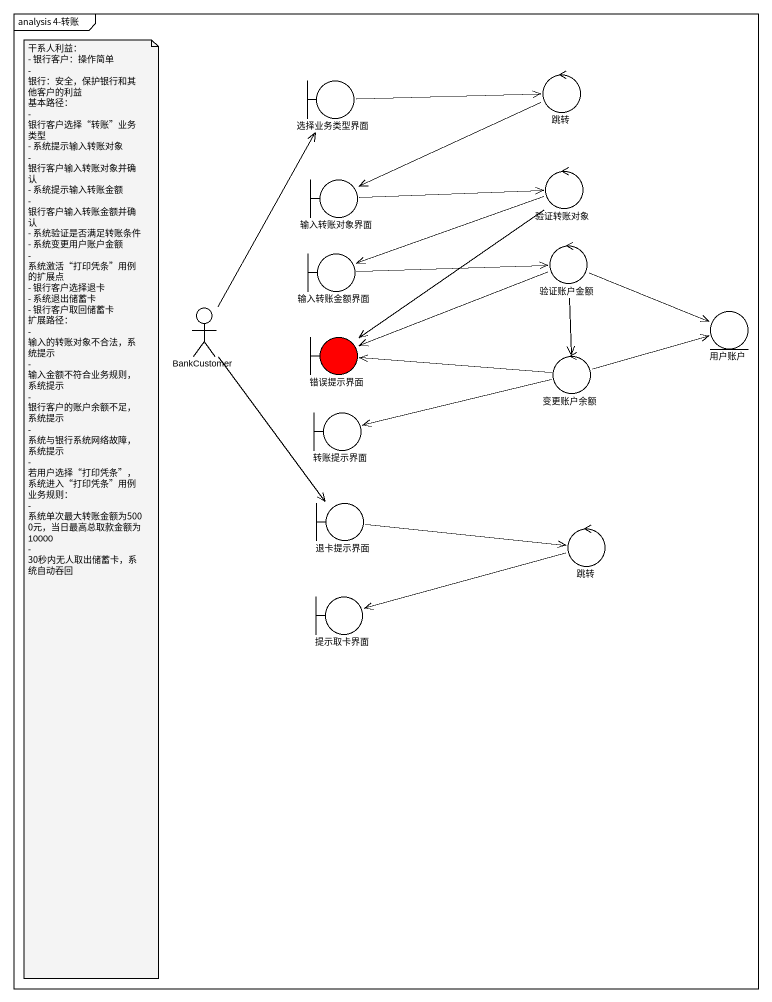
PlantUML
@startuml
mainframe analysis 4-转账
boundary 选择业务类型界面
control 跳转
boundary 输入转账对象界面
control 验证转账对象
boundary 输入转账金额界面
control 验证账户金额
actor BankCustomer
boundary 错误提示界面 #FF0000
entity 用户账户
control 变更账户余额
boundary 转账提示界面
boundary 退卡提示界面
control "跳转" as 跳转_2
boundary 提示取卡界面
选择业务类型界面 -right-> 跳转
跳转 -left-> 输入转账对象界面
输入转账对象界面 -right-> 验证转账对象
验证转账对象 -left-> 输入转账金额界面
验证转账对象 --> 错误提示界面
输入转账金额界面 -right-> 验证账户金额
验证账户金额 -left-> 错误提示界面
验证账户金额 -right-> 用户账户
验证账户金额 --> 变更账户余额
BankCustomer -up-> 选择业务类型界面
BankCustomer --> 退卡提示界面
变更账户余额 -left-> 错误提示界面
变更账户余额 -right-> 用户账户
变更账户余额 -left-> 转账提示界面
退卡提示界面 -right-> 跳转_2
跳转_2 -left-> 提示取卡界面
note as N1
  干系人利益：
  - 银行客户：操作简单
  - 银行：安全，保护银行和其他客户的利益
  基本路径：
  - 银行客户选择“转账”业务类型
  - 系统提示输入转账对象
  - 银行客户输入转账对象并确认
  - 系统提示输入转账金额
  - 银行客户输入转账金额并确认
  - 系统验证是否满足转账条件
  - 系统变更用户账户金额
  - 系统激活“打印凭条”用例的扩展点
  - 银行客户选择退卡
  - 系统退出储蓄卡
  - 银行客户取回储蓄卡
  扩展路径：
  - 输入的转账对象不合法，系统提示
  - 输入金额不符合业务规则，系统提示
  - 银行客户的账户余额不足，系统提示
  - 系统与银行系统网络故障，系统提示
  - 若用户选择“打印凭条”，系统进入“打印凭条”用例
  业务规则：
  - 系统单次最大转账金额为5000元，当日最高总取款金额为10000
  - 30秒内无人取出储蓄卡，系统自动吞回
end note
@enduml
